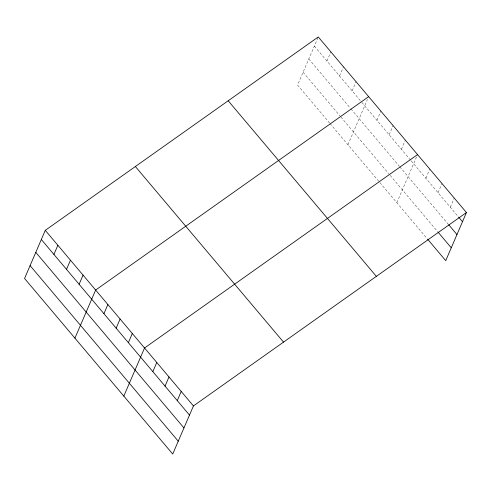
<?xml version="1.0" encoding="UTF-8"?>
<svg xmlns="http://www.w3.org/2000/svg" width="491" height="491" viewBox="0 0 491 491"><rect width="100%" height="100%" fill="white"/><g stroke="black" fill="none" stroke-linecap="round" stroke-linejoin="round"><path stroke-width="0.37" stroke-dasharray="2.46 1.84" d="M317.984 37.654L297.564 85.066L329.535 122.953M326.938 61.031L330.879 51.874M339.533 75.958L343.473 66.801M352.127 90.884L356.067 81.727M347.941 144.765L367.446 99.47M376.941 120.295L380.887 111.138M389.167 134.78L393.107 125.622M401.386 149.264L405.333 140.107M396.838 202.709L417.559 154.597M425.838 178.239L429.778 169.082M438.058 192.724L442.004 183.566M450.284 207.208L454.224 198.051M314.344 46.105L361.327 101.79M361.812 102.361L410.679 160.275M411.17 160.852L458.109 216.482M308.808 58.963L350.464 108.327M350.948 108.904L399.275 166.179M399.766 166.756L448.166 224.123M303.1 72.208L339.913 115.833M340.883 116.981L388.682 173.63M390.149 175.367L437.573 231.568M330.02 123.523L427.152 238.632"/><path stroke-width="0.74" d="M45.27 230.347L24.55 278.465L172.715 454.046L193.436 405.934L466.45 212.535L318.285 36.954L45.27 230.347L193.436 405.934M53.924 254.43L57.864 245.273M66.512 269.356L70.459 260.199M79.106 284.283L83.053 275.126M74.927 338.164L95.647 290.052L368.661 96.653M103.926 313.694L107.867 304.537M116.152 328.178L120.092 319.021M128.372 342.663L132.318 333.506M123.818 396.102L144.538 347.99L417.559 154.597M152.818 371.638L156.764 362.481M165.044 386.122L168.99 376.965M177.269 400.607L181.21 391.45M466.45 212.535L445.73 260.653L427.636 239.209M458.594 217.059L462.51 221.693M448.657 224.7L456.968 234.551M438.064 232.151L451.266 247.795M228.192 100.772L376.358 276.359M135.363 166.529L283.528 342.117M41.33 239.504L189.489 415.091M35.788 252.362L183.953 427.949M30.086 265.606L178.251 441.194"/></g></svg>
